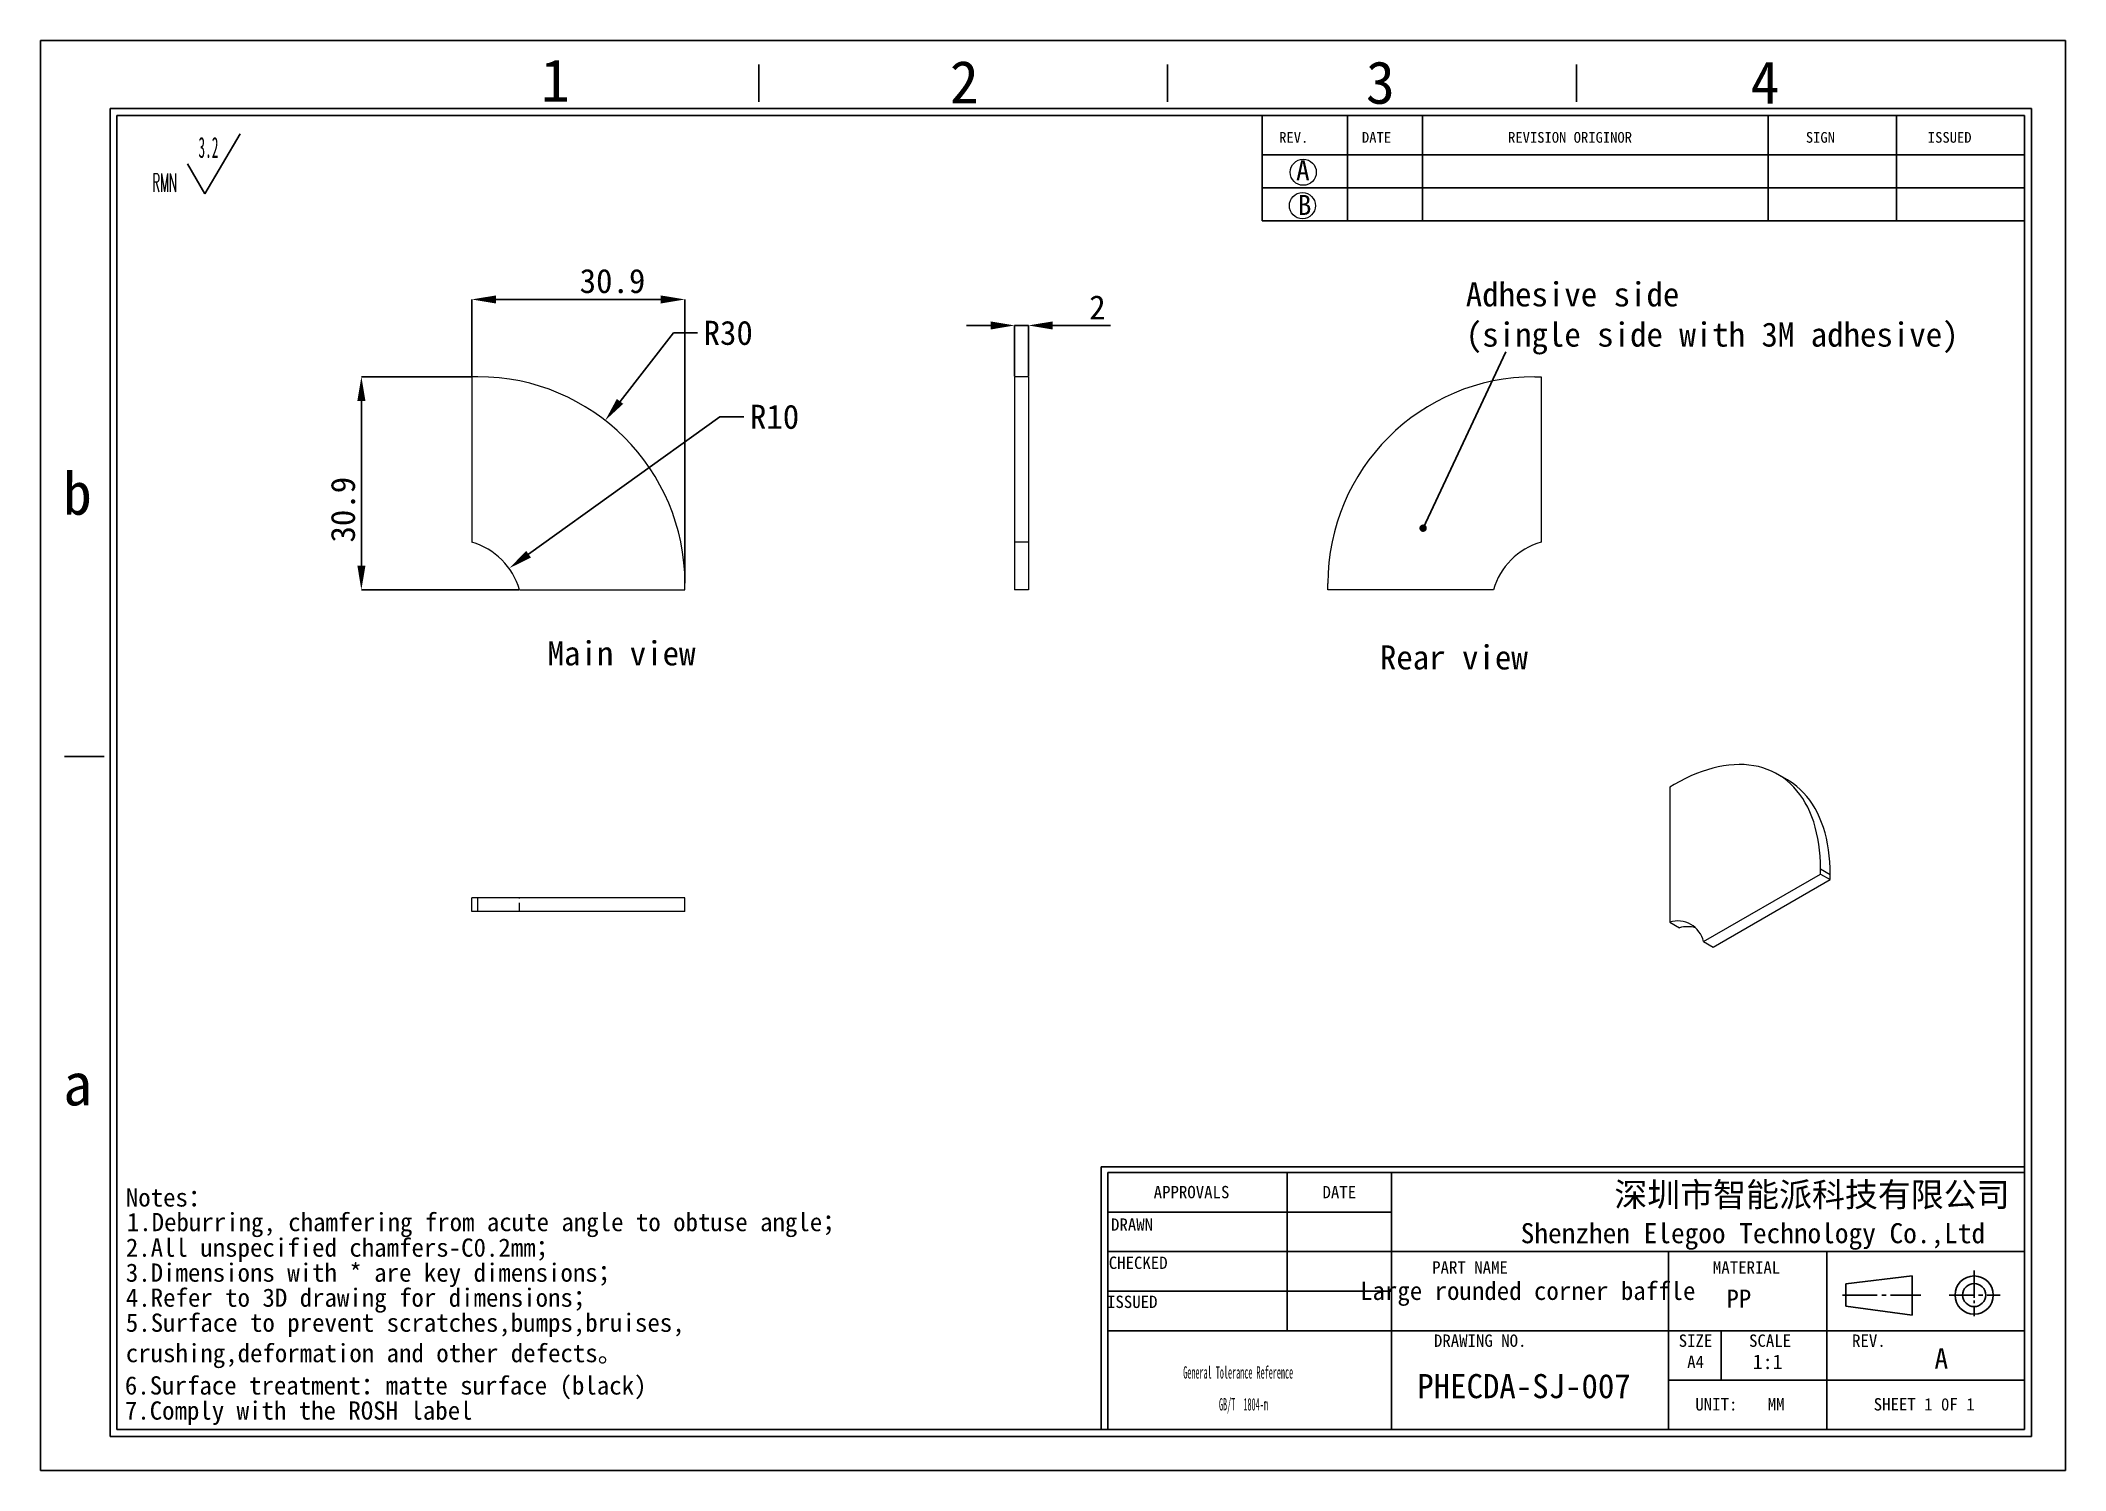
# Model space of a CAD drawing. Header units: millimetres. Extents: x 2 to 295, y 1 to 209.
import ezdxf

# ---------------------------------------------------------------- set-up
doc = ezdxf.new("R2010")
doc.units = ezdxf.units.MM
doc.header["$PDSIZE"] = -1
doc.linetypes.add('HIDDEN', pattern=[1.905, 1.27, -0.635])
doc.layers.add('SLD-0', color=179, linetype='Continuous')
doc.styles.add('5', font='simfang.ttf')
doc.styles.add('C', font='simfang.ttf')
doc.styles.add('SLDTEXTSTYLE1', font='TXT', dxfattribs={"width": 0.469, "bigfont": 'bigfont'})
doc.styles.add('SLDTEXTSTYLE2', font='TXT', dxfattribs={"width": 0.469})
doc.styles.add('SLDTEXTSTYLE8', font='TXT', dxfattribs={"width": 0.484})
doc.dimstyles.new('SLDDIMSTYLE0', dxfattribs={"dimtxt": 3.5, "dimasz": 3.5, "dimexe": 0, "dimexo": 0.0625, "dimgap": 0.875, "dimtad": 2, "dimrnd": 1e-09, "dimzin": 12, "dimdsep": 46, "dimtxsty": 'SLDTEXTSTYLE2', "dimsah": 1, "dimcen": 0.09, "dimadec": 0, "dimazin": 3, "dimtfac": 1, "dimtofl": 0, "dimtmove": 0, "dimatfit": 3, "dimfxl": 1, "dimfrac": 2, "dimtolj": 1, "dimtzin": 12, "dimarcsym": 0})
doc.dimstyles.new('SLDDIMSTYLE1', dxfattribs={"dimtxt": 3.5, "dimasz": 3.5, "dimexe": 0, "dimexo": 0.0625, "dimgap": 0.875, "dimtad": 0, "dimtih": 1, "dimtoh": 1, "dimrnd": 1e-09, "dimzin": 12, "dimdsep": 46, "dimtxsty": 'SLDTEXTSTYLE2', "dimsah": 1, "dimcen": 0, "dimadec": 0, "dimazin": 3, "dimtfac": 1, "dimtofl": 0, "dimtmove": 0, "dimatfit": 3, "dimfxl": 1, "dimfrac": 2, "dimtolj": 1, "dimtzin": 12, "dimarcsym": 0})
doc.dimstyles.new('SLDDIMSTYLE2', dxfattribs={"dimtxt": 3.5, "dimasz": 3.5, "dimexe": 0, "dimexo": 0.0625, "dimgap": 0.875, "dimtad": 2, "dimrnd": 1e-09, "dimzin": 12, "dimdsep": 46, "dimtxsty": 'SLDTEXTSTYLE2', "dimsah": 1, "dimcen": 0.09, "dimadec": 0, "dimazin": 3, "dimtfac": 1, "dimtmove": 0, "dimatfit": 0, "dimfxl": 1, "dimfrac": 2, "dimtolj": 1, "dimtzin": 12, "dimarcsym": 0})
doc.dimstyles.new('SLDDIMSTYLE3', dxfattribs={"dimtxt": 0.18, "dimasz": 1.076923, "dimexe": 0, "dimexo": 0.0625, "dimgap": 0, "dimtad": 0, "dimtih": 1, "dimtoh": 1, "dimdec": 0, "dimrnd": 1e-09, "dimzin": 0, "dimdsep": 46, "dimtxsty": 'Standard', "dimblk1": 'DOT', "dimblk2": 'DOT', "dimsah": 1, "dimcen": 0.09, "dimadec": 0, "dimazin": 0, "dimtfac": 1.076923, "dimtdec": 0, "dimtofl": 0, "dimtmove": 0, "dimatfit": 3, "dimldrblk": 'DOT', "dimfxl": 1, "dimfrac": 2, "dimtolj": 1, "dimtzin": 0, "dimarcsym": 0})

# ---------------------------------------------------------------- blocks, each defined once
blk = doc.blocks.new('SW_NOTE_0')
at = {"layer": 'SLD-0', "color": 0, "attachment_point": 1, "style": 'C'}
for s, insert, char_height in [('Notes：', (0.79, 11.14), 2.646), ('1.Deburring, chamfering from acute angle to obtuse angle；', (0.93, 7.57), 2.6458), ('2.All unspecified chamfers-C0.2mm；', (0.79, 3.87), 2.6458), ('3.{\\fSimSun|b0|i0|c134|p2;Dimensions with * are key dimensions}；', (0.79, 0.24), 2.6458), ('4.Refer to 3D drawing for dimensions；', (0.79, -3.39), 2.6458), ('5.Surface to prevent scratches,bumps,bruises,\\Pcrushing,deformation and other defects。', (0.79, -7.02), 2.6458), ('6.Surface treatment：matte surface (black)', (0.65, -16.12), 2.6458), ('7.Comply with the ROSH label', (0.65, -19.76), 2.6458)]:
    blk.add_mtext(s, dxfattribs=dict(at, insert=insert, char_height=char_height))
blk = doc.blocks.new('SW_NOTE_1')
at = {"layer": 'SLD-0', "color": 0}
for q in [(12.74, 9.16), (5.08, 4.83)]:
    blk.add_line((7.63, 0.49), q, dxfattribs=at)
at = {"layer": 'SLD-0', "color": 0, "attachment_point": 1}
for s, insert, char_height, style in [('3.2', (6.69, 8.73), 3.032, 'SLDTEXTSTYLE2'), ('{\\Ftxt,bigfont|c134;RMN}', (0, 3.41), 2.6458, 'SLDTEXTSTYLE1')]:
    blk.add_mtext(s, dxfattribs=dict(at, insert=insert, char_height=char_height, style=style))
blk = doc.blocks.new('SW_NOTE_3')
at = {"layer": 'SLD-0', "color": 0, "char_height": 1.7927, "attachment_point": 2, "style": 'SLDTEXTSTYLE8'}
for s, insert in [('General Tolerance Reference', (12.75, 2.31)), ('GB/T  1804-m', (13.51, -2.32))]:
    blk.add_mtext(s, dxfattribs=dict(at, insert=insert))
blk = doc.blocks.new('_D')
at = {"layer": 'Defpoints', "color": 0}
for p in [(95, 171.12), (64.1, 159.91), (95, 129.91)]:
    blk.add_point(p, dxfattribs=at)
at = {"layer": 'SLD-0', "color": 0, "lineweight": -2}
for p, q in [((64.1, 159.97), (64.1, 171.12)), ((67.6, 171.12), (91.5, 171.12)), ((95, 129.97), (95, 171.12))]:
    blk.add_line(p, q, dxfattribs=at)
at = {"layer": 'SLD-0', "color": 0}
for points in [[(67.6, 171.7), (67.6, 170.53), (64.1, 171.12)], [(91.5, 171.7), (91.5, 170.53), (95, 171.12)]]:
    blk.add_solid(points, dxfattribs=at)
at = {"layer": 'SLD-0', "color": 0, "insert": (84.5, 175.55), "char_height": 3.5, "attachment_point": 2, "style": '5'}
blk.add_mtext('\\A1;30.9', dxfattribs=at)
blk = doc.blocks.new('_D_1')
at = {"layer": 'Defpoints', "color": 0}
for p in [(83.44, 153.57), (65, 129.91)]:
    blk.add_point(p, dxfattribs=at)
at = {"layer": 'SLD-0', "color": 0, "lineweight": -2}
for p, q in [((93.33, 166.26), (85.59, 156.33)), ((96.83, 166.26), (93.33, 166.26))]:
    blk.add_line(p, q, dxfattribs=at)
at = {"layer": 'SLD-0', "color": 0}
blk.add_solid([(85.13, 156.69), (86.05, 155.98), (83.44, 153.57)], dxfattribs=at)
at = {"layer": 'SLD-0', "color": 0, "insert": (97.7, 168.03), "char_height": 3.5, "attachment_point": 1, "style": '5'}
blk.add_mtext('\\A1;R30', dxfattribs=at)
blk = doc.blocks.new('_D_2')
at = {"layer": 'Defpoints', "color": 0}
for p in [(69.5, 132.12), (61.38, 126.29)]:
    blk.add_point(p, dxfattribs=at)
at = {"layer": 'SLD-0', "color": 0, "lineweight": -2}
for p, q in [((100.04, 154.09), (72.34, 134.17)), ((103.54, 154.09), (100.04, 154.09))]:
    blk.add_line(p, q, dxfattribs=at)
at = {"layer": 'SLD-0', "color": 0}
blk.add_solid([(72, 134.64), (72.68, 133.69), (69.5, 132.12)], dxfattribs=at)
at = {"layer": 'SLD-0', "color": 0, "insert": (104.42, 155.86), "char_height": 3.5, "attachment_point": 1, "style": '5'}
blk.add_mtext('\\A1;R10', dxfattribs=at)
blk = doc.blocks.new('_D_3')
at = {"layer": 'Defpoints', "color": 0}
for p in [(64.1, 159.91), (48.1, 129.01), (71, 129.01)]:
    blk.add_point(p, dxfattribs=at)
at = {"layer": 'SLD-0', "color": 0, "lineweight": -2}
for p, q in [((64.04, 159.91), (48.1, 159.91)), ((48.1, 156.41), (48.1, 132.51)), ((70.94, 129.01), (48.1, 129.01))]:
    blk.add_line(p, q, dxfattribs=at)
at = {"layer": 'SLD-0', "color": 0}
for points in [[(47.52, 156.41), (48.69, 156.41), (48.1, 159.91)], [(47.52, 132.51), (48.69, 132.51), (48.1, 129.01)]]:
    blk.add_solid(points, dxfattribs=at)
at = {"layer": 'SLD-0', "color": 0, "insert": (43.67, 140.63), "char_height": 3.5, "attachment_point": 2, "rotation": 90, "style": '5'}
blk.add_mtext('\\A1;30.9', dxfattribs=at)
blk = doc.blocks.new('_D_4')
at = {"layer": 'Defpoints', "color": 0}
for p in [(144.79, 167.35), (142.79, 159.91), (144.79, 159.91)]:
    blk.add_point(p, dxfattribs=at)
at = {"layer": 'SLD-0', "color": 0, "lineweight": -2}
for p, q in [((139.29, 167.35), (135.79, 167.35)), ((142.79, 159.97), (142.79, 167.35)), ((142.79, 167.35), (144.79, 167.35)), ((144.79, 159.97), (144.79, 167.35)), ((148.29, 167.35), (156.66, 167.35))]:
    blk.add_line(p, q, dxfattribs=at)
at = {"layer": 'SLD-0', "color": 0}
for points in [[(139.29, 167.93), (139.29, 166.76), (142.79, 167.35)], [(148.29, 167.93), (148.29, 166.76), (144.79, 167.35)]]:
    blk.add_solid(points, dxfattribs=at)
at = {"layer": 'SLD-0', "color": 0, "insert": (154.79, 171.72), "char_height": 3.5, "attachment_point": 2, "style": '5'}
blk.add_mtext('\\A1;2', dxfattribs=at)
blk = doc.blocks.new('SW_NOTE_4')
at = {"insert": (1.04, 7.33), "char_height": 3.5, "width": 141.4875, "attachment_point": 1}
blk.add_mtext('{\\fFangSong|b0|i0|c0|p49;Adhesive side \\fFangSong|b0|i0|c134|p49;\\P\\fFangSong|b0|i0|c0|p49;(single side with 3M adhesive)}', dxfattribs=at)
blk = doc.blocks.new('_DOT')
at = {"color": 0, "linetype": 'ByBlock', "lineweight": -2}
blk.add_line((-0.5, 0), (-1, 0), dxfattribs=at)
at = {"color": 0, "linetype": 'ByBlock', "const_width": 0.5}
blk.add_lwpolyline([(-0.25, 0, 1), (0.25, 0, 1)], format="xyb", close=True, dxfattribs=at)

msp = doc.modelspace()

# ---------------------------------------------------------------- linework, layer by layer
at = {"color": 7, "linetype": 'Continuous', "lineweight": 15}
for p, q in [((64.104, 159.908), (64.104, 135.908)), ((65.004, 159.908), (64.104, 159.908)), ((144.792, 159.908), (142.792, 159.908)), ((142.792, 159.908), (142.792, 135.908)), ((144.792, 159.908), (144.792, 135.908)), ((218.185, 159.908), (219.085, 159.908)), ((219.085, 159.908), (219.085, 135.908)), ((144.792, 135.908), (142.792, 135.908)), ((142.792, 135.908), (142.792, 129.008)), ((144.792, 135.908), (144.792, 129.008)), ((95.004, 129.008), (95.004, 129.908)), ((188.185, 129.008), (188.185, 129.908)), ((71.004, 129.008), (95.004, 129.008)), ((144.792, 129.008), (142.792, 129.008)), ((212.185, 129.008), (188.185, 129.008)), ((238.381, 100.781), (237.744, 100.413)), ((237.744, 100.413), (237.744, 80.816)), ((254.794, 101.45), (253.38, 102.266)), ((259.594, 87.796), (259.594, 88.531)), ((259.594, 88.531), (261.008, 87.714)), ((242.623, 77.999), (259.594, 87.796)), ((244.038, 77.182), (261.008, 86.979)), ((259.594, 87.796), (261.008, 86.979)), ((261.008, 86.979), (261.008, 87.714)), ((64.104, 82.34), (64.104, 84.34)), ((65.004, 84.34), (64.104, 84.34)), ((65.004, 82.34), (64.104, 82.34)), ((65.004, 82.34), (65.004, 84.34)), ((95.004, 84.34), (65.004, 84.34)), ((95.004, 82.34), (65.004, 82.34)), ((95.004, 82.34), (95.004, 84.34)), ((237.744, 80.816), (239.159, 80)), ((242.623, 77.999), (244.038, 77.182))]:
    msp.add_line(p, q, dxfattribs=at)
at = {"color": 7, "linetype": 'HIDDEN', "lineweight": 0}
msp.add_line((71.004, 82.34), (71.004, 84.34), dxfattribs=at)
at = {"color": 7, "linetype": 'Continuous', "lineweight": 15, "flags": 128}
for points in [[(259.594, 88.531), (259.578, 89.46), (259.532, 90.37), (259.454, 91.259), (259.345, 92.126), (259.206, 92.97), (259.036, 93.79), (258.836, 94.584), (258.605, 95.351), (258.345, 96.09), (258.056, 96.8), (257.738, 97.48), (257.391, 98.129), (257.017, 98.745), (256.615, 99.329), (256.186, 99.879), (255.732, 100.394), (255.251, 100.874), (254.747, 101.318), (254.218, 101.725), (253.665, 102.095), (253.091, 102.426), (252.494, 102.72), (251.878, 102.975), (251.241, 103.19), (250.585, 103.366), (249.912, 103.502), (249.221, 103.599), (248.515, 103.655), (247.793, 103.671), (247.058, 103.647), (246.311, 103.583), (245.551, 103.478), (244.781, 103.334), (244.002, 103.15), (243.214, 102.927), (242.42, 102.664), (241.619, 102.363), (240.814, 102.024), (240.005, 101.646), (239.193, 101.232), (238.381, 100.781)], [(261.008, 87.714), (260.993, 88.643), (260.946, 89.553), (260.868, 90.443), (260.76, 91.31), (260.62, 92.154), (260.45, 92.974), (260.25, 93.767), (260.02, 94.535), (259.76, 95.274), (259.47, 95.983), (259.152, 96.663), (258.806, 97.312), (258.431, 97.929), (258.029, 98.513), (257.601, 99.062), (257.146, 99.578), (256.666, 100.058), (256.161, 100.501), (255.632, 100.908), (255.08, 101.278), (254.794, 101.45)]]:
    msp.add_lwpolyline(points, dxfattribs=at)
at = {"color": 7, "linetype": 'Continuous', "lineweight": 15}
for centre, radius, start, end in [((65.004, 129.908), 30, 0, 90), ((218.185, 129.908), 30, 90, 180), ((61.382, 126.285), 10, 15.79711, 74.20289), ((221.807, 126.285), 10, 105.79711, 164.20289), ((238.899, 77.182), 3.813, 12.36662, 107.62263), ((240.342, 75.747), 4.414, 75.11379, 105.5483)]:
    msp.add_arc(centre, radius, start, end, dxfattribs=at)
at = {"layer": 'SLD-0'}
for p, q in [((1.591, 208.674), (295.107, 208.674)), ((1.591, 1.294), (1.591, 208.674)), ((295.107, 208.674), (295.107, 1.294)), ((12.675, 7.219), (12.675, 197.811)), ((12.675, 197.811), (289.181, 197.811)), ((252.017, 197.811), (252.017, 182.514)), ((270.599, 197.811), (270.599, 182.514)), ((289.181, 197.811), (289.181, 7.219)), ((289.181, 7.219), (12.675, 7.219)), ((295.107, 1.294), (1.591, 1.294))]:
    msp.add_line(p, q, dxfattribs=at)
at = {"layer": 'SLD-0', "color": 6, "linetype": 'Continuous'}
for p, q in [((105.701, 199.786), (105.701, 205.169)), ((164.952, 199.786), (164.952, 205.169)), ((224.204, 199.786), (224.204, 205.169)), ((11.687, 6.231), (11.687, 198.799)), ((11.687, 198.799), (290.169, 198.799)), ((290.169, 198.799), (290.169, 6.231)), ((10.805, 104.853), (5.068, 104.853)), ((290.169, 6.231), (11.687, 6.231))]:
    msp.add_line(p, q, dxfattribs=at)
at = {"layer": 'SLD-0', "color": 179, "linetype": 'Continuous'}
for p, q in [((178.659, 197.811), (178.659, 182.514)), ((191.05, 197.811), (191.05, 182.514)), ((201.886, 197.811), (201.886, 182.514)), ((178.659, 192.074), (289.181, 192.074)), ((178.659, 187.294), (289.181, 187.294)), ((178.659, 182.514), (289.181, 182.514)), ((289.181, 45.329), (155.33, 45.329)), ((155.33, 45.329), (155.33, 7.219)), ((289.181, 44.506), (156.286, 44.506)), ((156.286, 44.506), (156.286, 7.219)), ((182.281, 44.506), (182.281, 21.56)), ((197.398, 44.506), (197.398, 7.219)), ((197.398, 38.77), (156.286, 38.77)), ((289.181, 33.033), (156.286, 33.033)), ((237.553, 33.033), (237.553, 7.219)), ((260.499, 7.219), (260.499, 33.033)), ((263.255, 28.354), (272.888, 29.538)), ((272.888, 23.846), (272.888, 29.538)), ((281.869, 26.35), (281.869, 30.316)), ((197.398, 27.297), (156.286, 27.297)), ((262.786, 26.733), (267.83, 26.733)), ((263.255, 25.106), (263.255, 28.354)), ((268.461, 26.733), (269.091, 26.733)), ((269.722, 26.733), (274.136, 26.733)), ((281.869, 26.733), (278.268, 26.733)), ((282.5, 26.733), (283.13, 26.733)), ((283.761, 26.733), (285.653, 26.733)), ((263.255, 25.106), (272.888, 23.846)), ((281.869, 25.966), (281.869, 25.583)), ((281.869, 25.2), (281.869, 23.667)), ((289.181, 21.56), (156.286, 21.56)), ((245.202, 21.56), (245.202, 14.39)), ((237.553, 14.39), (289.181, 14.39))]:
    msp.add_line(p, q, dxfattribs=at)
at = {"layer": 'SLD-0', "lineweight": 0}
for centre in [(184.622, 189.564), (184.499, 184.715)]:
    msp.add_circle(centre, 1.894, dxfattribs=at)
at = {"layer": 'SLD-0', "color": 179, "linetype": 'Continuous'}
for radius in [2.771, 1.669]:
    msp.add_circle((281.869, 26.733), radius, dxfattribs=at)

# ---------------------------------------------------------------- block references
at = {"layer": 'SLD-0'}
for name, p in [('SW_NOTE_1', (17.795, 185.957)), ('SW_NOTE_4', (207.14, 166.282))]:
    msp.add_blockref(name, p, dxfattribs=at)
at = {"layer": 'SLD-0', "color": 5}
msp.add_blockref('SW_NOTE_0', (13.171, 31.077), dxfattribs=at)
at = {"layer": 'SLD-0', "color": 179}
msp.add_blockref('SW_NOTE_3', (162.438, 14.111), dxfattribs=at)

# ---------------------------------------------------------------- texts
at = {"layer": 'SLD-0', "style": '5'}
for s, insert, char_height, attachment_point in [('1', (74.111, 205.971), 6.172, 1), ('2', (133.388, 205.728), 6.172, 1), ('3', (193.707, 205.666), 6.172, 1), ('4', (249.441, 205.659), 6.172, 1), ('A', (183.578, 191.286), 2.903, 1), ('B', (183.832, 186.271), 2.903, 1), ('b', (4.835, 146.092), 6.172, 1), ('Main view', (75.095, 121.553), 3.5, 1), ('Rear view', (195.732, 120.962), 3.5, 1), ('a', (4.88, 60.423), 6.172, 1), ('深圳市智能派科技有限公司', (258.356, 43.054), 3.5, 2), ('Large rounded corner baffle', (217.165, 28.676), 2.64583, 2), ('PP', (247.757, 27.537), 2.6458, 2), ('A', (276.114, 18.995), 2.91, 1), ('PHECDA-SJ-007', (201.143, 15.282), 3.5, 1)]:
    msp.add_mtext(s, dxfattribs=dict(at, insert=insert, char_height=char_height, attachment_point=attachment_point))
at = {"layer": 'SLD-0', "color": 179, "style": '5'}
for s, insert, char_height, attachment_point in [('REV.', (181.129, 195.4), 1.5536, 1), ('DATE', (193.126, 195.4), 1.5536, 1), ('REVISION ORIGINOR', (214.308, 195.4), 1.55363, 1), ('SIGN', (257.466, 195.4), 1.5536, 1), ('ISSUED', (275.148, 195.4), 1.5536, 1), ('APPROVALS', (168.427, 42.563), 1.7927, 2), ('DATE', (189.85, 42.563), 1.7927, 2), ('DRAWN', (159.804, 37.853), 1.7927, 2), ('Shenzhen Elegoo Technology Co.,Ltd', (249.798, 37.165), 2.91042, 2), ('CHECKED', (160.696, 32.315), 1.7927, 2), ('PART NAME', (208.794, 31.645), 1.7927, 2), ('MATERIAL', (248.88, 31.645), 1.7927, 2), ('ISSUED', (159.837, 26.654), 1.7927, 2), ('DRAWING NO.', (210.268, 21.022), 1.79265, 2), ('SIZE', (241.479, 21.022), 1.7927, 2), ('SCALE', (252.289, 21.022), 1.7927, 2), ('REV.', (266.61, 21.022), 1.7927, 2), ('A4', (241.49, 17.953), 1.7927, 2), ('1:1', (251.93, 18.121), 2.1167, 2), ('UNIT:', (244.499, 11.791), 1.7927, 2), ('MM', (253.161, 11.791), 1.7927, 2), ('SHEET 1 0F 1', (274.62, 11.791), 1.79265, 2)]:
    msp.add_mtext(s, dxfattribs=dict(at, insert=insert, char_height=char_height, attachment_point=attachment_point))

# ---------------------------------------------------------------- dimensions: what is measured, and where the dimension line sits
at = {"layer": 'SLD-0'}
for base, p1, p2, dimstyle, picture, middle in [((95.004, 171.118), (64.104, 159.908), (95.004, 129.908), 'SLDDIMSTYLE0', '_D', (84.497, 171.118)), ((144.792, 167.348), (142.792, 159.908), (144.792, 159.908), 'SLDDIMSTYLE2', '_D_4', (154.792, 167.348))]:
    dim = msp.add_linear_dim(base=base, p1=p1, p2=p2, dimstyle=dimstyle, override={"dimtxsty": '5'}, dxfattribs=at)
    dim.commit()
    dim.dimension.update_dxf_attribs({"geometry": picture, "text_midpoint": middle, "dimtype": 160})
for center, mpoint, picture, middle in [((65.004, 129.908), (83.442, 153.573), '_D_1', (101.334, 166.262)), ((61.382, 126.285), (69.501, 132.124), '_D_2', (108.047, 154.088))]:
    dim = msp.add_radius_dim(center=center, mpoint=mpoint, dimstyle='SLDDIMSTYLE1', override={"dimtxsty": '5'}, dxfattribs=at)
    dim.commit()
    dim.dimension.update_dxf_attribs({"geometry": picture, "text_midpoint": middle, "dimtype": 164})
dim = msp.add_linear_dim(base=(48.104, 129.008), p1=(64.104, 159.908), p2=(71.004, 129.008), angle=90, dimstyle='SLDDIMSTYLE0', override={"dimtxsty": '5'}, dxfattribs=at)
dim.commit()
dim.dimension.update_dxf_attribs({"geometry": '_D_3', "text_midpoint": (48.104, 140.629), "dimtype": 160})

# ---------------------------------------------------------------- leaders
msp.add_leader([(201.995, 137.948), (213.97, 163.52)], dimstyle='SLDDIMSTYLE3', override={"dimtxsty": '5'}, dxfattribs=at)

doc.saveas('drawing.dxf')
